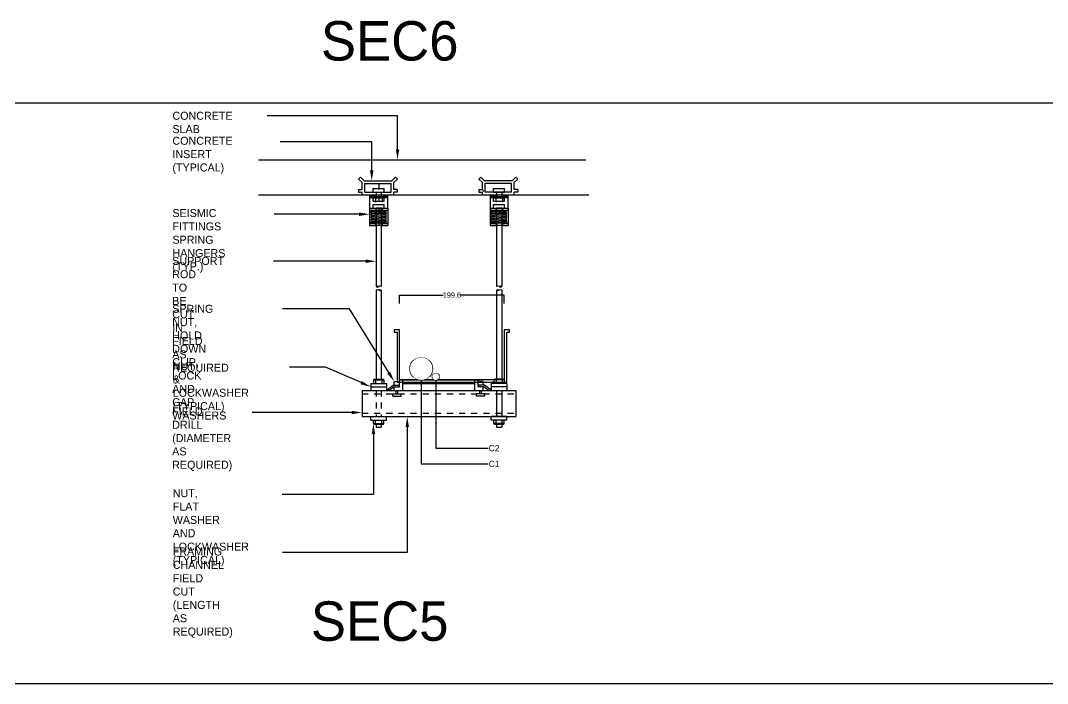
# Model space of a CAD drawing. Extents: x -64 to 135, y 290 to 405.
# Drawn here: x -46.88 to -29.95, y 376.59 to 387.52 of the extents above; entities that cross this region are included whole.
import ezdxf
from ezdxf import colors
from ezdxf.entities.mleader import LeaderData, LeaderLine
from ezdxf.enums import TextEntityAlignment as Align
from ezdxf.math import Vec2, Vec3

# ---------------------------------------------------------------- set-up
doc = ezdxf.new("R2010")
doc.units = 0
doc.header["$LTSCALE"] = 0.15
doc.set_wipeout_variables(frame=1)
doc.header["$PDMODE"] = 34
for name, pattern in [('WP-DETAILS$0$CENTER', [2, 1.25, -0.25, 0.25, -0.25]), ('WP-DETAILS$0$DASHED2', [9.525, 6.35, -3.175]), ('WP-DETAILS$0$HIDDEN', [0.375, 0.25, -0.125])]:
    doc.linetypes.add(name, pattern=pattern)
doc.layers.get('0').update_dxf_attribs({"color": 252})
doc.layers.get('Defpoints').update_dxf_attribs({"color": 252})
doc.layers.add('0 CABLE ROUTING', color=252, linetype='Continuous')
doc.layers.add('CPTOOLS-TRSEC', color=7, linetype='Continuous')
doc.styles.add('CABLE TRAY DIM', font='arial.ttf')
doc.styles.get("Standard").update_dxf_attribs({"font": 'txt', "height": 0.2})
doc.dimstyles.new('TRAY DIM STYLE', dxfattribs={"dimtxt": 10, "dimasz": 0.18, "dimexe": 0.18, "dimexo": 0.0625, "dimgap": 0.09, "dimtad": 0, "dimtih": 1, "dimtoh": 1, "dimdec": 1, "dimzin": 0, "dimdsep": 46, "dimtxsty": 'CABLE TRAY DIM', "dimcen": 0.09, "dimadec": 0, "dimazin": 0, "dimtfac": 1, "dimtdec": 1, "dimtofl": 0, "dimtmove": 0, "dimatfit": 3, "dimfxl": 1, "dimtolj": 1, "dimtzin": 0, "dimarcsym": 0})

# ---------------------------------------------------------------- blocks, each defined once
blk = doc.blocks.new('_Origin')
at = {"color": 0, "linetype": 'ByBlock', "lineweight": -2}
blk.add_line((0, 0), (-1, 0), dxfattribs=at)
blk.add_circle((0, 0), 0.5, dxfattribs=at)
blk = doc.blocks.new('*D217')
at = {"layer": 'CPTOOLS-TRSEC', "color": 0, "lineweight": -2, "transparency": 16777216}
for p, q in [((0, 145.5), (0, 161.4)), ((0.2, 161.2), (83.3, 161.2)), ((199.4, 161.2), (116.3, 161.2)), ((199.6, 145.5), (199.6, 161.4))]:
    blk.add_line(p, q, dxfattribs=at)
at = {"layer": 'CPTOOLS-TRSEC', "color": 0, "transparency": 16777216}
for points in [[(0.2, 161.2), (0.2, 161.1), (0, 161.2)], [(199.4, 161.2), (199.4, 161.1), (199.6, 161.2)]]:
    blk.add_solid(points, dxfattribs=at)
at = {"layer": 'Defpoints', "color": 0, "transparency": 16777216}
for p in [(0, 161.2), (0, 145.4), (199.6, 145.4)]:
    blk.add_point(p, dxfattribs=at)
at = {"layer": 'CPTOOLS-TRSEC', "color": 0, "transparency": 16777216, "insert": (99.8, 161.2), "char_height": 10, "attachment_point": 5, "style": 'CABLE TRAY DIM'}
blk.add_mtext('\\A1;199.6', dxfattribs=at)
blk = doc.blocks.new('cable')
at = {"layer": 'CPTOOLS-TRSEC'}
blk.add_circle((0, 0), 0.5, dxfattribs=at)
blk.add_wipeout([(0.5, 0), (0.496, -0.063), (0.484, -0.124), (0.465, -0.184), (0.438, -0.241), (0.405, -0.294), (0.364, -0.342), (0.319, -0.385), (0.268, -0.422), (0.213, -0.452), (0.155, -0.476), (0.094, -0.491), (0.031, -0.499), (-0.031, -0.499), (-0.094, -0.491), (-0.155, -0.476), (-0.213, -0.452), (-0.268, -0.422), (-0.319, -0.385), (-0.364, -0.342), (-0.405, -0.294), (-0.438, -0.241), (-0.465, -0.184), (-0.484, -0.124), (-0.496, -0.063), (-0.5, 0), (-0.496, 0.063), (-0.484, 0.124), (-0.465, 0.184), (-0.438, 0.241), (-0.405, 0.294), (-0.364, 0.342), (-0.319, 0.385), (-0.268, 0.422), (-0.213, 0.452), (-0.155, 0.476), (-0.094, 0.491), (-0.031, 0.499), (0.031, 0.499), (0.094, 0.491), (0.155, 0.476), (0.213, 0.452), (0.268, 0.422), (0.319, 0.385), (0.364, 0.342), (0.405, 0.294), (0.438, 0.241), (0.465, 0.184), (0.484, 0.124), (0.496, 0.063)]).dxf.layer = 'CPTOOLS-TRSEC'
blk = doc.blocks.new('*U216')
at = {"layer": 'CPTOOLS-TRSEC'}
blk.add_lwpolyline([(209.59, 95.44), (199.59, 95.44), (199.59, 0), (0, 0), (0, 95.44), (-10, 95.44), (-10, 90.89), (-4.56, 90.89), (-4.56, -4.56), (204.14, -4.56), (204.14, 90.89), (209.59, 90.89)], close=True, dxfattribs=at)
dim = blk.add_linear_dim(base=(0, 161.17), p1=(199.59, 145.44), p2=(0, 145.44), dimstyle='TRAY DIM STYLE', dxfattribs=at)
dim.commit()
dim.dimension.update_dxf_attribs({"geometry": '*D217', "text_midpoint": (99.79, 161.17)})
blk = doc.blocks.new('*U119')
at = {"layer": 'CPTOOLS-TRSEC', "color": 7}
for p, q in [((-268.3, 419), (354.8, 419)), ((-268.3, 352.3), (360.4, 352.3)), ((159.2, 360.9), (159.2, 358.8)), ((0, 0), (150, 0)), ((0, -13.3), (0, 0)), ((6.7, -20.5), (6.7, 0)), ((143.3, -20.5), (143.3, 0)), ((150, -13.3), (150, 0)), ((-12.2, -10), (0.1, -10)), ((-11.1, -13.3), (0.1, -13.3)), ((-9.9, -10), (-9.9, -3.3)), ((-9.9, -3.3), (0.1, -3.3)), ((-9.9, -20.5), (-9.9, -13.3)), ((-6.7, -13.3), (0, -13.3)), ((6.7, -6.7), (143.3, -6.7)), ((156.7, -13.3), (150, -13.3)), ((159.3, -3.3), (150.1, -3.3)), ((161.6, -10), (150.1, -10)), ((160.5, -13.3), (150.1, -13.3)), ((156.7, -13.3), (150.1, -13.3)), ((159.3, -10), (159.3, -3.3)), ((159.3, -20), (159.3, -13.3)), ((-12.7, -30.9), (-12.7, -26.7)), ((-12.7, -26.7), (3, -26.7)), ((-12.7, -30.9), (3, -30.9)), ((-6.5, -26.7), (-6.5, -20)), ((-3.2, -26.7), (-3.2, -20)), ((3, -30.9), (3, -26.7)), ((162.2, -26.7), (146.5, -26.7)), ((146.5, -30.9), (146.5, -26.7)), ((162.2, -30.9), (146.5, -30.9)), ((152.7, -26.7), (152.7, -20)), ((156, -26.7), (156, -20)), ((162.2, -30.9), (162.2, -26.7))]:
    blk.add_line(p, q, dxfattribs=at)
at = {"layer": 'CPTOOLS-TRSEC', "color": 4}
for p, q in [((-77.9, 382.3), (-74.4, 385.9)), ((-71, 375.5), (-77.9, 382.3)), ((-67.4, 379), (-74.4, 385.9)), ((-71, 362.3), (-71, 375.5)), ((-67.4, 379), (-14.5, 379)), ((-66, 374), (-16, 374)), ((-66, 357.3), (-66, 374)), ((-16, 357.3), (-16, 374)), ((-14.5, 379), (-7.6, 385.9)), ((-11, 375.5), (-4, 382.3)), ((-11, 362.3), (-11, 375.5)), ((-4, 382.3), (-7.6, 385.9)), ((151.3, 382.3), (154.8, 385.9)), ((158.2, 375.5), (151.3, 382.3)), ((161.8, 379), (154.8, 385.9)), ((158.2, 362.3), (158.2, 375.5)), ((214.6, 379), (161.8, 379)), ((213.2, 374), (163.2, 374)), ((163.2, 357.3), (163.2, 374)), ((213.2, 357.3), (213.2, 374)), ((214.6, 379), (221.6, 385.9)), ((218.2, 375.5), (225.1, 382.3)), ((218.2, 362.3), (218.2, 375.5)), ((225.1, 382.3), (221.6, 385.9)), ((-77.9, 362.3), (-71, 362.3)), ((-77.9, 362.3), (-77.9, 357.3)), ((-77.9, 357.3), (-71, 357.3)), ((-71, 352.3), (-71, 357.3)), ((-66, 357.3), (-16, 357.3)), ((-4.1, 362.3), (-11, 362.3)), ((-11, 352.3), (-11, 357.3)), ((-4.1, 357.3), (-11, 357.3)), ((-4.1, 362.3), (-4.1, 357.3)), ((151.3, 362.3), (158.2, 362.3)), ((151.3, 362.3), (151.3, 357.3)), ((151.3, 357.3), (158.2, 357.3)), ((158.2, 352.3), (158.2, 357.3)), ((213.2, 357.3), (163.2, 357.3)), ((225.1, 362.3), (218.2, 362.3)), ((225.1, 357.3), (218.2, 357.3)), ((218.2, 352.3), (218.2, 357.3)), ((225.1, 362.3), (225.1, 357.3))]:
    blk.add_line(p, q, dxfattribs=at)
at = {"layer": 'CPTOOLS-TRSEC', "color": 11, "linetype": 'WP-DETAILS$0$CENTER'}
blk.add_line((-39.6, 374), (-39.6, 284.8), dxfattribs=at)
at = {"layer": 'CPTOOLS-TRSEC', "color": 55}
for p, q in [((-56.8, 352.3), (-56.8, 293.5)), ((-22.4, 326.7), (-22.4, 352.3)), ((172.4, 352.3), (172.4, 293.5)), ((206.8, 326.7), (206.8, 352.3)), ((-56.8, 348.9), (-22.4, 348.9)), ((172.4, 348.9), (206.8, 348.9)), ((-56.8, 326.7), (-45.8, 326.7)), ((-56.8, 323.2), (-45.8, 323.2)), ((-53.5, 318.2), (-26.4, 315.7)), ((-53.5, 313.3), (-26.4, 310.8)), ((-53.4, 323), (-26.1, 323)), ((-53.4, 320.6), (-26.1, 320.6)), ((-53.2, 320.6), (-26.1, 318.1)), ((-47.7, 317.3), (-53.1, 315.7)), ((-53.1, 315.7), (-26, 313.2)), ((-33.1, 326.7), (-22.4, 326.7)), ((-33.1, 323.2), (-22.4, 323.2)), ((-26.4, 315.7), (-31.8, 314.1)), ((-26.1, 320.6), (-31.7, 318.9)), ((-22.4, 326.7), (-22.4, 297.6)), ((172.4, 326.7), (183.4, 326.7)), ((172.4, 323.2), (183.4, 323.2)), ((175.7, 318.2), (202.7, 315.7)), ((175.7, 313.3), (202.8, 310.8)), ((175.8, 323), (203.1, 323)), ((175.8, 320.6), (203.1, 320.6)), ((176, 320.6), (203.1, 318.1)), ((181.4, 317.3), (176.1, 315.7)), ((176.1, 315.7), (203.1, 313.2)), ((196.1, 326.7), (206.8, 326.7)), ((196.1, 323.2), (206.8, 323.2)), ((203.1, 320.6), (197.4, 318.9)), ((202.7, 315.7), (197.4, 314.1)), ((206.8, 326.7), (206.8, 297.6)), ((-56.8, 298.7), (-45.8, 298.7)), ((-56.8, 293.5), (-45.8, 293.5)), ((-53.4, 308.4), (-26.3, 305.9)), ((-53.4, 303.6), (-26.3, 301.1)), ((-47.7, 312.4), (-53.1, 310.8)), ((-53.1, 310.8), (-26, 308.3)), ((-47.7, 307.6), (-53, 306)), ((-53, 306), (-25.9, 303.4)), ((-47.7, 302.7), (-53, 301.1)), ((-53, 301.1), (-26.8, 298.7)), ((-33.1, 298.7), (-22.4, 298.7)), ((-33.1, 293.5), (-22.4, 293.5)), ((-26.8, 301.1), (-32.1, 299.5)), ((-26.4, 310.8), (-31.7, 309.2)), ((-26.3, 305.9), (-31.7, 304.3)), ((-22.4, 297.6), (-22.4, 293.5)), ((172.4, 298.7), (183.4, 298.7)), ((172.4, 293.5), (183.4, 293.5)), ((175.7, 308.4), (202.8, 305.9)), ((175.8, 303.6), (202.9, 301.1)), ((181.4, 312.4), (176.1, 310.8)), ((176.1, 310.8), (203.2, 308.3)), ((181.5, 307.6), (176.1, 306)), ((176.1, 306), (203.2, 303.4)), ((181.5, 302.7), (176.2, 301.1)), ((176.2, 301.1), (202.4, 298.7)), ((196.1, 298.7), (206.8, 298.7)), ((196.1, 293.5), (206.8, 293.5)), ((202.4, 301.1), (197, 299.5)), ((202.8, 310.8), (197.4, 309.2)), ((202.8, 305.9), (197.5, 304.3)), ((206.8, 297.6), (206.8, 293.5))]:
    blk.add_line(p, q, dxfattribs=at)
at = {"layer": 'CPTOOLS-TRSEC', "color": 11, "linetype": 'WP-DETAILS$0$DASHED2', "ltscale": 0.5}
for p, q in [((-56.8, 352.3), (-54.5, 349.8)), ((-22.4, 352.3), (-24.7, 349.8)), ((172.4, 352.3), (174.7, 349.8)), ((206.8, 352.3), (204.5, 349.8)), ((-56.8, 347.1), (-22.4, 347.1)), ((-54.4, 349.8), (-24.7, 349.8)), ((-45.8, 349.8), (-45.8, 293.5)), ((-33.1, 349.8), (-33.1, 293.5)), ((172.4, 347.1), (206.8, 347.1)), ((174.8, 349.8), (204.4, 349.8)), ((183.4, 349.8), (183.4, 293.5)), ((196.1, 349.8), (196.1, 293.5)), ((-33.1, 326.7), (-45.8, 326.7)), ((196.1, 326.7), (183.4, 326.7)), ((-56.8, 297.6), (-45.8, 297.6)), ((-45.8, 298.7), (-33.1, 298.7)), ((-33.1, 293.5), (-45.8, 293.5)), ((-33.1, 297.6), (-22.4, 297.6)), ((172.4, 297.6), (183.4, 297.6)), ((183.4, 298.7), (196.1, 298.7)), ((196.1, 293.5), (183.4, 293.5)), ((196.1, 297.6), (206.8, 297.6))]:
    blk.add_line(p, q, dxfattribs=at)
at = {"layer": 'CPTOOLS-TRSEC', "color": 3}
for p, q in [((-50, 364), (-29.2, 364)), ((-50, 357.4), (-50, 364)), ((-50, 357.4), (-29.2, 357.4)), ((-44.6, 357.3), (-44.6, 346.7)), ((-34.6, 357.3), (-34.6, 346.7)), ((-29.2, 357.4), (-29.2, 364)), ((179.2, 364), (200, 364)), ((179.2, 357.4), (179.2, 364)), ((179.2, 357.4), (200, 357.4)), ((184.6, 357.5), (184.6, 346.7)), ((184.6, 357.3), (184.6, 346.7)), ((194.6, 357.5), (194.6, 346.7)), ((194.6, 357.3), (194.6, 346.7)), ((200, 357.4), (200, 364)), ((-50, 346.7), (-29.2, 346.7)), ((-50, 340.1), (-50, 346.7)), ((-50, 340.1), (-29.2, 340.1)), ((-50, 333.6), (-29.2, 333.6)), ((-50, 327), (-50, 333.6)), ((-29.2, 340.1), (-29.2, 346.7)), ((-29.2, 327), (-29.2, 333.6)), ((179.2, 346.7), (200, 346.7)), ((179.2, 340.1), (179.2, 346.7)), ((179.2, 340.1), (200, 340.1)), ((179.2, 333.6), (200, 333.6)), ((179.2, 327), (179.2, 333.6)), ((200, 340.1), (200, 346.7)), ((200, 327), (200, 333.6)), ((-50, 327), (-29.2, 327)), ((-44.6, 327), (-44.6, 177.5)), ((-34.6, 327), (-34.6, 177.5)), ((179.2, 327), (200, 327)), ((184.6, 327), (184.6, 177.5)), ((194.6, 327), (194.6, 177.5)), ((-44.6, 170.8), (-44.6, 1)), ((-34.6, 170.8), (-34.6, 1)), ((184.6, 170.8), (184.6, 0)), ((194.6, 170.8), (194.6, 0)), ((-49.6, 0), (-49.6, -6.7)), ((-49.6, 0), (-29.6, 0)), ((-47.6, 1), (-31.6, 1)), ((-45.4, 0), (-45.4, -6.7)), ((-33.8, 0), (-33.8, -6.7)), ((-29.6, 0), (-29.6, -6.7)), ((179.6, 0), (179.6, -6.7)), ((199.6, 0), (179.6, 0)), ((197.6, 1), (181.6, 1)), ((183.8, 0), (183.8, -6.7)), ((195.4, 0), (195.4, -6.7)), ((199.6, 0), (199.6, -6.7)), ((-54.6, -6.7), (-24.6, -6.7)), ((-54.6, -6.7), (-54.6, -20)), ((-54.6, -13.3), (-24.6, -13.3)), ((-25.6, -20), (-12.2, -10)), ((-24.6, -6.7), (-24.6, -20)), ((-20, -20), (-11.1, -13.3)), ((169.4, -20), (160.5, -13.3)), ((175, -20), (161.6, -10)), ((174.6, -6.7), (174.6, -20)), ((204.6, -6.7), (174.6, -6.7)), ((204.6, -13.3), (174.6, -13.3)), ((204.6, -6.7), (204.6, -20)), ((-71.3, -20), (221.3, -20)), ((-71.3, -20), (-71.3, -70)), ((184.6, -20), (184.6, -70)), ((194.6, -20), (194.6, -70)), ((221.3, -20), (221.3, -70)), ((-71.3, -70), (221.3, -70)), ((-54.6, -76.7), (-54.6, -70)), ((-54.6, -76.7), (-24.6, -76.7)), ((-49.6, -83.3), (-49.6, -76.7)), ((-45.4, -83.3), (-45.4, -76.7)), ((-33.8, -83.3), (-33.8, -76.7)), ((-29.6, -83.3), (-29.6, -76.7)), ((-24.6, -76.7), (-24.6, -70)), ((174.6, -76.7), (174.6, -70)), ((204.6, -70), (174.6, -70)), ((204.6, -76.7), (174.6, -76.7)), ((179.6, -83.3), (179.6, -76.7)), ((183.8, -83.3), (183.8, -76.7)), ((195.4, -83.3), (195.4, -76.7)), ((199.6, -83.3), (199.6, -76.7)), ((204.6, -76.7), (204.6, -70)), ((-49.6, -83.3), (-29.6, -83.3)), ((-47.6, -84.4), (-31.6, -84.4)), ((-44.6, -83.3), (-44.6, -90.1)), ((-44.6, -90.1), (-34.6, -90.1)), ((-34.6, -83.3), (-34.6, -90.1)), ((199.6, -83.3), (179.6, -83.3)), ((197.6, -84.4), (181.6, -84.4)), ((184.6, -83.3), (184.6, -90.1)), ((184.6, -90.1), (194.6, -90.1)), ((194.6, -83.3), (194.6, -90.1))]:
    blk.add_line(p, q, dxfattribs=at)
at = {"layer": 'CPTOOLS-TRSEC', "color": 3, "linetype": 'WP-DETAILS$0$HIDDEN'}
for p, q in [((-71.3, -26.7), (221.3, -26.7)), ((-44.6, -20), (-44.6, -70)), ((-34.6, -20), (-34.6, -70)), ((-71.3, -63.3), (221.3, -63.3))]:
    blk.add_line(p, q, dxfattribs=at)
at = {"layer": 'CPTOOLS-TRSEC', "color": 2}
blk.add_line((-54.6, -70), (-24.6, -70), dxfattribs=at)
at = {"layer": 'CPTOOLS-TRSEC', "color": 55, "ltscale": 0.5}
for centre in [(-54.4, 349.9), (174.8, 349.9)]:
    blk.add_arc(centre, 0.0847, 222.9389, 270, dxfattribs=at)
at = {"layer": 'CPTOOLS-TRSEC', "color": 55}
for centre, start, end in [((-53.4, 321.8), 90, 270), ((-53.3, 319.4), 81.3089, 261.3089), ((-53.3, 314.5), 81.3089, 261.3089), ((-26.2, 316.9), 261.3089, 81.3089), ((-26.2, 312), 261.3089, 81.3089), ((-26.1, 321.8), 270, 90), ((175.8, 321.8), 90, 270), ((175.8, 319.4), 81.3089, 261.3089), ((175.9, 314.5), 81.3089, 261.3089), ((202.9, 316.9), 261.3089, 81.3089), ((203, 312), 261.3089, 81.3089), ((203.1, 321.8), 270, 90), ((-53.3, 309.6), 81.3089, 261.3089), ((-53.2, 304.8), 81.3089, 261.3089), ((-53.2, 299.9), 81.3089, 261.3089), ((-26.2, 307.1), 261.3089, 81.3089), ((-26.1, 302.2), 261.3089, 81.3089), ((175.9, 309.6), 81.3089, 261.3089), ((175.9, 304.8), 81.3089, 261.3089), ((176, 299.9), 81.3089, 261.3089), ((203, 307.1), 261.3089, 81.3089), ((203, 302.2), 261.3089, 81.3089)]:
    blk.add_arc(centre, 1.21, start, end, dxfattribs=at)
at = {"layer": 'CPTOOLS-TRSEC', "color": 3}
for centre, radius, start, end in [((-42.1, 173.8), 4.45, 55.8325, 124.1675), ((-42.1, 181.1), 4.45, 235.8325, 304.1675), ((-37.1, 173.8), 4.45, 55.8325, 124.1675), ((187.1, 173.8), 4.45, 55.8325, 124.1675), ((192.1, 173.8), 4.45, 55.8325, 124.1675), ((192.1, 181.1), 4.45, 235.8325, 304.1675), ((-42.1, 167.1), 4.45, 55.8325, 124.1675), ((-37.1, 167.1), 4.45, 55.8325, 124.1675), ((-37.1, 174.5), 4.45, 235.8325, 304.1675), ((187.1, 167.1), 4.45, 55.8325, 124.1675), ((187.1, 174.5), 4.45, 235.8325, 304.1675), ((192.1, 167.1), 4.45, 55.8325, 124.1675), ((-47.5, -1.6), 2.61, 36.6354, 143.3646), ((-39.6, -15.6), 16.6, 69.5442, 110.4558), ((-31.7, -1.6), 2.61, 36.6354, 143.3646), ((181.7, -1.6), 2.61, 36.6354, 143.3646), ((189.6, -15.6), 16.6, 69.5442, 110.4558), ((197.5, -1.6), 2.61, 36.6354, 143.3646), ((-47.5, -81.8), 2.61, 216.6354, 323.3646), ((-39.6, -67.7), 16.6, 249.5442, 290.4558), ((-31.7, -81.8), 2.61, 216.6354, 323.3646), ((181.7, -81.8), 2.61, 216.6354, 323.3646), ((189.6, -67.7), 16.6, 249.5442, 290.4558), ((197.5, -81.8), 2.61, 216.6354, 323.3646)]:
    blk.add_arc(centre, radius, start, end, dxfattribs=at)
at = {"layer": 'CPTOOLS-TRSEC', "color": 7}
ml = blk.add_multileader_mtext('Standard', dxfattribs=at)
ml.set_content('CONCRETE SLAB', color=7)
ml.set_leader_properties()
ml.build(insert=Vec2(0, 0))
ml.multileader.update_dxf_attribs({"dogleg_length": 247.9, "arrow_head_size": 20})
ctx = ml.context
ctx.base_point, ctx.char_height, ctx.arrow_head_size, ctx.landing_gap_size = Vec3(-435.3, 502.5), 15.24, 20, 3.05
notes = []
notes.append((ctx, [(0, (1, 1, 0), (-3.7, 502.5), (-1, 0), 247.9, [(0, [(-3.7, 419)], 0, [])])]))
ctx.mtext.insert, ctx.mtext.width, ctx.mtext.flow_direction = Vec3(-432.2, 510.3), 182.88, 5
ml = blk.add_multileader_mtext('Standard', dxfattribs=at)
ml.set_content('CONCRETE INSERT^J(TYPICAL)', color=7)
ml.set_leader_properties()
ml.build(insert=Vec2(0, 0))
ml.multileader.update_dxf_attribs({"dogleg_length": 174.4, "arrow_head_size": 20})
ctx = ml.context
ctx.base_point, ctx.char_height, ctx.arrow_head_size, ctx.landing_gap_size = Vec3(-435.3, 452.9), 15.24, 20, 3.05
notes.append((ctx, [(0, (1, 1, 0), (-52.8, 452.9), (-1, 0), 174.4, [(0, [(-52.8, 379)], 0, [])])]))
ctx.mtext.insert, ctx.mtext.width, ctx.mtext.flow_direction = Vec3(-432.2, 462.7), 206.103, 5
ml = blk.add_multileader_mtext('Standard', dxfattribs=at)
ml.set_content('SEISMIC FITTINGS^JSPRING HANGERS^J(TYP.)', color=7)
ml.set_leader_properties()
ml.build(insert=Vec2(0, 0))
ml.multileader.update_dxf_attribs({"dogleg_length": 360.3, "arrow_head_size": 20})
ctx = ml.context
ctx.base_point, ctx.char_height, ctx.arrow_head_size, ctx.landing_gap_size = Vec3(-435.3, 315.2), 15.24, 20, 3.05
notes.append((ctx, [(0, (1, 1, 0), (-214.6, 315.2), (-1, 0), 23.8, [(0, [(-56.8, 315.2)], 0, [])])]))
ctx.mtext.insert, ctx.mtext.width, ctx.mtext.flow_direction = Vec3(-432.2, 325.1), 196.669, 5
ml = blk.add_multileader_mtext('Standard', dxfattribs=at)
ml.set_content('SUPPORT ROD TO^JBE CUT IN FIELD^JAS REQUIRED', color=7)
ml.set_leader_properties()
ml.build(insert=Vec2(0, 0))
ml.multileader.update_dxf_attribs({"dogleg_length": 259.6, "arrow_head_size": 20})
ctx = ml.context
ctx.base_point, ctx.char_height, ctx.arrow_head_size, ctx.landing_gap_size, ctx.plane_origin = Vec3(-435.6, 225.8), 15.24, 20, 3.05, Vec3(-200, 11.2)
notes.append((ctx, [(0, (1, 1, 0), (-104.6, 225.8), (-1, 0), 135.2, [(0, [(-44.6, 225.8)], 0, [])])]))
ctx.mtext.insert, ctx.mtext.width, ctx.mtext.flow_direction = Vec3(-432.6, 234), 203.926, 5
ml = blk.add_multileader_mtext('Standard', dxfattribs=at)
ml.set_content('SPRING NUT, HOLD^JDOWN CLIP, LOCK^JAND CAP WASHERS', color=7)
ml.set_leader_properties()
ml.build(insert=Vec2(0, 0))
ml.multileader.update_dxf_attribs({"dogleg_length": 127.2, "arrow_head_size": 20})
ctx = ml.context
ctx.base_point, ctx.char_height, ctx.arrow_head_size, ctx.landing_gap_size = Vec3(-435.6, 135.2), 15.24, 20, 3.05
notes.append((ctx, [(0, (1, 1, 0), (-95.3, 135.2), (-1, 0), 127.2, [(0, [(-9.9, -3.3)], 0, [])])]))
ctx.mtext.insert, ctx.mtext.width, ctx.mtext.flow_direction = Vec3(-432.6, 142.9), 219.891, 5
ml = blk.add_multileader_mtext('Standard', dxfattribs=at)
ml.set_content('NUT & LOCKWASHER^J(TYPICAL)', color=7)
ml.set_leader_properties()
ml.build(insert=Vec2(0, 0))
ml.multileader.update_dxf_attribs({"dogleg_length": 68.6, "arrow_head_size": 20})
ctx = ml.context
ctx.base_point, ctx.char_height, ctx.arrow_head_size, ctx.landing_gap_size = Vec3(-434.7, 23.9), 15.24, 20, 3.05
notes.append((ctx, [(0, (1, 1, 0), (-140.6, 23.9), (-1, 0), 68.6, [(0, [(-54.6, -13.3)], 0, [])])]))
ctx.mtext.insert, ctx.mtext.width, ctx.mtext.flow_direction = Vec3(-431.6, 33.8), 236.583, 5
ml = blk.add_multileader_mtext('Standard', dxfattribs=at)
ml.set_content('FIELD DRILL^J(DIAMETER AS^JREQUIRED)', color=7)
ml.set_leader_properties()
ml.build(insert=Vec2(0, 0))
ml.multileader.update_dxf_attribs({"dogleg_length": 188.3, "arrow_head_size": 20})
ctx = ml.context
ctx.base_point, ctx.char_height, ctx.arrow_head_size, ctx.landing_gap_size, ctx.plane_origin = Vec3(-435.7, -62.2), 15.24, 20, 3.05, Vec3(0, -17.2)
notes.append((ctx, [(0, (1, 1, 0), (-116.6, -62.2), (-1, 0), 164, [(0, [(-71.3, -62.2)], 0, [])])]))
ctx.mtext.insert, ctx.mtext.width, ctx.mtext.flow_direction = Vec3(-432.7, -52.4), 153.851, 5
ml = blk.add_multileader_mtext('Standard', dxfattribs=at)
ml.set_content('FRAMING CHANNEL^JFIELD CUT (LENGTH^JAS REQUIRED)', color=7)
ml.set_leader_properties()
ml.build(insert=Vec2(0, 0))
ml.multileader.update_dxf_attribs({"dogleg_length": 237.5, "arrow_head_size": 20})
ctx = ml.context
ctx.base_point, ctx.char_height, ctx.arrow_head_size, ctx.landing_gap_size = Vec3(-434.7, -328.9), 15.24, 20, 3.05
notes.append((ctx, [(0, (1, 1, 0), (14.8, -328.9), (-1, 0), 237.5, [(0, [(14.8, -70)], 0, [])])]))
ctx.mtext.insert, ctx.mtext.width, ctx.mtext.flow_direction = Vec3(-431.6, -319.1), 222.794, 5
ml = blk.add_multileader_mtext('Standard', dxfattribs=at)
ml.set_content('NUT, FLAT WASHER^JAND LOCKWASHER^J(TYPICAL)', color=7)
ml.set_leader_properties()
ml.build(insert=Vec2(0, 0))
ml.multileader.update_dxf_attribs({"dogleg_length": 173.9, "arrow_head_size": 20})
ctx = ml.context
ctx.base_point, ctx.char_height, ctx.arrow_head_size, ctx.landing_gap_size = Vec3(-434.7, -218), 15.24, 20, 3.05
notes.append((ctx, [(0, (1, 1, 0), (-49.6, -218), (-1, 0), 173.9, [(0, [(-49.6, -83.3)], 0, [])])]))
ctx.mtext.insert, ctx.mtext.width, ctx.mtext.flow_direction = Vec3(-431.6, -208.2), 216.263, 5
for ctx, leaders in notes:
    for number, flags, end, landing, length, lines in leaders:
        leader = LeaderData()
        leader.index, (leader.has_last_leader_line, leader.has_dogleg_vector, leader.attachment_direction) = number, flags
        leader.last_leader_point, leader.dogleg_vector, leader.dogleg_length = Vec3(end), Vec3(landing), length
        for number, points, colour, breaks in lines:
            line = LeaderLine()
            line.index, line.vertices, line.color, line.breaks = number, Vec3.list(points), colors.encode_raw_color(colour), breaks
            leader.lines.append(line)
        ctx.leaders.append(leader)

msp = doc.modelspace()

# ---------------------------------------------------------------- linework, layer by layer
at = {"layer": '0 CABLE ROUTING', "color": 2}
for p, q in [((-63.803, 386.16), (-15.603, 386.16)), ((-63.803, 376.593), (-15.603, 376.593))]:
    msp.add_line(p, q, dxfattribs=at)

# ---------------------------------------------------------------- block references
at = {"xscale": 0.008658099506667105, "yscale": 0.008658099506667105, "zscale": 0.008658099506667105}
for name in ['*U119', '*U216']:
    msp.add_blockref(name, (-40.629, 381.596, 0), dxfattribs=at)

# ---------------------------------------------------------------- texts
at = {"color": 1}
for s, p in [('SEC6', (-40.79, 386.858, 0)), ('SEC5', (-40.955, 377.296, 0))]:
    msp.add_text(s, height=0.6494, dxfattribs=at).set_placement(p, align=Align.CENTER)

# ---------------------------------------------------------------- leaders
at = {"color": 8}
ml = msp.add_multileader_mtext('Standard', dxfattribs=at)
ml.set_content('C1', color=8)
ml.set_leader_properties()
ml.set_arrow_properties(name='ORIGIN')
ml.build(insert=Vec2(0, 0))
ml.multileader.update_dxf_attribs({"dogleg_length": 127.6, "arrow_head_size": 0.026})
ctx = ml.context
ctx.base_point, ctx.char_height, ctx.arrow_head_size, ctx.landing_gap_size, ctx.plane_origin = Vec3(-39.167, 380.21, 0), 0.1039, 0.026, 0.00866, Vec3(-40.629, 381.596, 0)
notes = []
notes.append((ctx, [(0, (1, 1, 0), (-40.271, 380.21, 0), (1, 0), 1.105, [(0, [(-40.271, 381.78, 0)], 0, [])])]))
ctx.mtext.insert, ctx.mtext.flow_direction = Vec3(-39.158, 380.263, 0), 5
ml = msp.add_multileader_mtext('Standard', dxfattribs=at)
ml.set_content('C2', color=8)
ml.set_leader_properties()
ml.set_arrow_properties(name='ORIGIN')
ml.build(insert=Vec2(0, 0))
ml.multileader.update_dxf_attribs({"dogleg_length": 100, "arrow_head_size": 0.026})
ctx = ml.context
ctx.base_point, ctx.char_height, ctx.arrow_head_size, ctx.landing_gap_size, ctx.plane_origin = Vec3(-39.167, 380.47, 0), 0.1039, 0.026, 0.00866, Vec3(-40.629, 381.596, 0)
notes.append((ctx, [(0, (1, 1, 0), (-40.032, 380.47, 0), (1, 0), 0.866, [(0, [(-40.032, 381.65, 0)], 0, [])])]))
ctx.mtext.insert, ctx.mtext.flow_direction = Vec3(-39.158, 380.523, 0), 5
for ctx, leaders in notes:
    for number, flags, end, landing, length, lines in leaders:
        leader = LeaderData()
        leader.index, (leader.has_last_leader_line, leader.has_dogleg_vector, leader.attachment_direction) = number, flags
        leader.last_leader_point, leader.dogleg_vector, leader.dogleg_length = Vec3(end), Vec3(landing), length
        for number, points, colour, breaks in lines:
            line = LeaderLine()
            line.index, line.vertices, line.color, line.breaks = number, Vec3.list(points), colors.encode_raw_color(colour), breaks
            leader.lines.append(line)
        ctx.leaders.append(leader)

# ---------------------------------------------------------------- next in the draw order: block references
at = {"xscale": 0.3688350389840187, "yscale": 0.3688350389840187, "zscale": 0.3688350389840187}
msp.add_blockref('cable', (-40.271, 381.78, 0), dxfattribs=at)

# ---------------------------------------------------------------- next in the draw order: block references
at = {"xscale": 0.1090920537840055, "yscale": 0.1090920537840055, "zscale": 0.1090920537840055}
msp.add_blockref('cable', (-40.032, 381.65, 0), dxfattribs=at)

doc.saveas('drawing.dxf')
